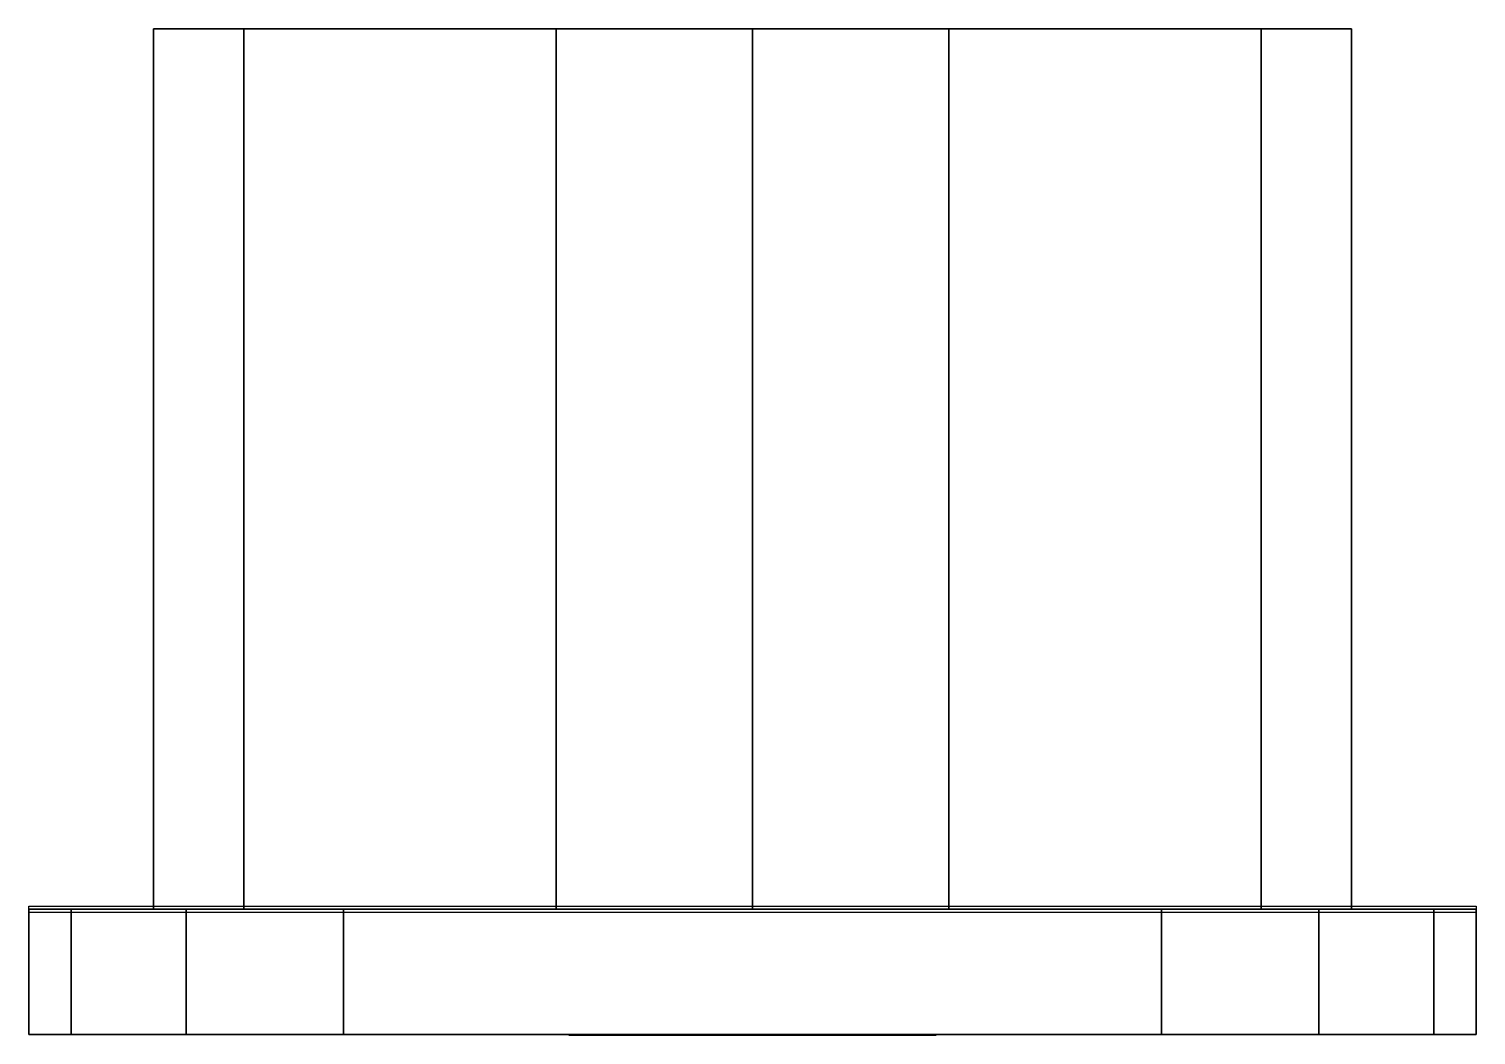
# Model space of a CAD drawing. Extents: x -11.5 to 11.5, y -2 to 14.
import ezdxf

# ---------------------------------------------------------------- set-up
doc = ezdxf.new("R2010")
doc.units = 0
for name, color, linetype in [('ACESSORIO', 7, 'CONTINUOUS'), ('ACESSORIO_DET', 28, 'CONTINUOUS'), ('CONTORNO', 2, 'CONTINUOUS')]:
    doc.layers.add(name, color=color, linetype=linetype)

msp = doc.modelspace()

# ---------------------------------------------------------------- linework, layer by layer
at = {"layer": 'ACESSORIO', "extrusion": (0, -1, 0)}
for p, q in [((0, 14, -9.5), (0, 14, 10)), ((-11.5, 0, -9.5), (11.5, 0, -9.5)), ((-11.5, 0, -9.5), (-11.5, 0, 6.5)), ((0, 0, 11.5), (-6.5, 0, 11.5)), ((0, 0, 11.5), (6.5, 0, 11.5)), ((11.5, 0), (11.5, 0, -9.5)), ((11.5, 0), (11.5, 0, 6.5)), ((-11.5, -1.99, -9.5), (11.5, -1.99, -9.5)), ((-11.5, -1.99, -9.5), (-11.5, -1.99, 6.5)), ((0, -1.99, 11.5), (-6.5, -1.99, 11.5)), ((0, -1.99, 11.5), (6.5, -1.99, 11.5)), ((11.5, -1.99), (11.5, -1.99, -9.5)), ((11.5, -1.99), (11.5, -1.99, 6.5))]:
    msp.add_line(p, q, dxfattribs=at)
at = {"layer": 'ACESSORIO', "extrusion": (0, 1, 0)}
for centre, start, end in [((6.5, 6.5), 0, 90), ((-6.5, 6.5), 90, 180), ((6.5, 6.5, -1.99), 0, 90), ((-6.5, 6.5, -1.99), 90, 180)]:
    msp.add_arc(centre, 5, start, end, dxfattribs=at)
at = {"layer": 'ACESSORIO'}
for points in [[(0, 14, 3.5), (-8.084, 14, 5.887), (-9.518, 14, -3.069), (0, 14, -3)], [(0, 14, -3), (-9.518, 14, -3.069), (-3.122, 14, -9.5), (0, 14, -9.5)], [(-9.518, 14, -3.069), (-8.084, 14, 5.887), (-8.084, 0, 5.887), (-9.518, 0, -3.069)], [(-3.122, 14, -9.5), (-9.518, 14, -3.069), (-9.518, 0, -3.069), (-3.122, 0, -9.5)], [(0, 14, 3.5), (0, 14, 10), (-8.084, 14, 5.887), (0, 14, 3.5)], [(-8.084, 14, 5.887), (0, 14, 10), (0, 0, 10), (-8.084, 0, 5.887)], [(-3.122, 0, -9.5), (3.122, 0, -9.5), (3.122, 14, -9.5), (-3.122, 14, -9.5)], [(3.122, 14, -9.5), (3.122, 0, -9.5), (-3.122, 0, -9.5), (-3.122, 14, -9.5)], [(9.518, 14, -3.069), (0, 14, -3), (0, 14, -9.5), (3.122, 14, -9.5)], [(8.084, 14, 5.887), (0, 14, 10), (0, 14, 3.5), (8.084, 14, 5.887)], [(8.084, 0, 5.887), (0, 0, 10), (0, 14, 10), (8.084, 14, 5.887)], [(8.084, 14, 5.887), (0, 14, 3.5), (0, 14, -3), (9.518, 14, -3.069)], [(3.122, 14, -9.5), (3.122, 0, -9.5), (9.518, 0, -3.069), (9.518, 14, -3.069)], [(9.518, 0, -3.069), (8.084, 0, 5.887), (8.084, 14, 5.887), (9.518, 14, -3.069)], [(11.5, 0, 6.5), (11.5, 0, -9.5), (-11.5, 0, -9.5), (-11.5, 0, 6.5)], [(-11.5, -1.99, -9.5), (-11.5, -1.99, 6.5), (-11.5, 0, 6.5), (-11.5, 0, -9.5)], [(-11.5, 0, -9.5), (-11.5, -1.99, -9.5), (11.5, -1.99, -9.5), (11.5, 0, -9.5)], [(-11.5, 0, 6.5), (-11.5, -1.99, 6.5), (-11.5, -1.99, -9.5), (-11.5, 0, -9.5)], [(-11.5, 0, 6.5), (-10.83, 0, 9), (-10.83, -1.99, 9), (-11.5, -1.99, 6.5)], [(11.5, 0, -9.5), (11.5, -1.99, -9.5), (-11.5, -1.99, -9.5), (-11.5, 0, -9.5)], [(11.5, 0, -9.5), (11.5, 0, 6.5), (-11.5, 0, 6.5), (-11.5, 0, -9.5)], [(11.5, 0, 6.5), (10.83, 0, 9), (-10.83, 0, 9), (-11.5, 0, 6.5)], [(-10.83, 0, 9), (-9, 0, 10.83), (-9, -1.99, 10.83), (-10.83, -1.99, 9)], [(10.83, 0, 9), (9, 0, 10.83), (-9, 0, 10.83), (-10.83, 0, 9)], [(-9, 0, 10.83), (-6.5, 0, 11.5), (-6.5, -1.99, 11.5), (-9, -1.99, 10.83)], [(9, 0, 10.83), (6.5, 0, 11.5), (-6.5, 0, 11.5), (-9, 0, 10.83)], [(6.5, -1.99, 11.5), (6.5, 0, 11.5), (-6.5, 0, 11.5), (-6.5, -1.99, 11.5)], [(6.5, 0, 11.5), (6.5, -1.99, 11.5), (-6.5, -1.99, 11.5), (-6.5, 0, 11.5)], [(9, -1.99, 10.83), (6.5, -1.99, 11.5), (6.5, 0, 11.5), (9, 0, 10.83)], [(10.83, -1.99, 9), (9, -1.99, 10.83), (9, 0, 10.83), (10.83, 0, 9)], [(11.5, -1.99, 6.5), (10.83, -1.99, 9), (10.83, 0, 9), (11.5, 0, 6.5)], [(11.5, 0, -9.5), (11.5, -1.99, -9.5), (11.5, -1.99, 6.5), (11.5, 0, 6.5)], [(11.5, -1.99, 6.5), (11.5, 0, 6.5), (11.5, 0, -9.5), (11.5, -1.99, -9.5)], [(11.5, -1.99, 6.5), (11.5, -1.99, -9.5), (-11.5, -1.99, -9.5), (-11.5, -1.99, 6.5)], [(-11.5, -1.99, -9.5), (-11.5, -1.99, 6.5), (11.5, -1.99, 6.5), (11.5, -1.99, -9.5)], [(-10.83, -1.99, 9), (10.83, -1.99, 9), (11.5, -1.99, 6.5), (-11.5, -1.99, 6.5)], [(-10.83, -1.99, 9), (-9, -1.99, 10.83), (9, -1.99, 10.83), (10.83, -1.99, 9)], [(-9, -1.99, 10.83), (-6.5, -1.99, 11.5), (6.5, -1.99, 11.5), (9, -1.99, 10.83)]]:
    msp.add_3dface(points, dxfattribs=at)
at = {"layer": 'ACESSORIO_DET'}
msp.add_3dface([(-2.92, -2, -9.5), (-2.92, -2, 1.408), (2.92, -2, 1.408), (2.92, -2, -9.5)], dxfattribs=at)
at = {"layer": 'CONTORNO'}
msp.add_lwpolyline([(-11.5, -0.05), (-11.5, 0.05), (11.5, 0.05), (11.5, -0.05), (-11.5, -0.05)], dxfattribs=at)

# ---------------------------------------------------------------- meshes
at = {"layer": 'ACESSORIO'}
mesh = msp.add_polymesh((2, 7), dxfattribs=at)
for k, corner in enumerate([(-3.122, 0, -9.5), (-9.518, 0, -3.069), (-8.084, 0, 5.887), (0, 0, 10), (8.084, 0, 5.887), (9.518, 0, -3.069), (3.122, 0, -9.5), (-3.122, 14, -9.5), (-9.518, 14, -3.069), (-8.084, 14, 5.887), (0, 14, 10), (8.084, 14, 5.887), (9.518, 14, -3.069), (3.122, 14, -9.5)]):
    mesh.set_mesh_vertex(divmod(k, 7), corner)
mesh = msp.add_polymesh((2, 4), dxfattribs=at)
for k, corner in enumerate([(0, 14, 10), (0, 14, 3.5), (0, 14, -3), (0, 14, -9.5), (0, 14, 10), (-8.084, 14, 5.887), (-9.518, 14, -3.069), (-3.122, 14, -9.5)]):
    mesh.set_mesh_vertex(divmod(k, 4), corner)
mesh = msp.add_polymesh((2, 4), dxfattribs=at)
for k, corner in enumerate([(0, 14, 10), (0, 14, 3.5), (0, 14, -3), (0, 14, -9.5), (0, 14, 10), (8.084, 14, 5.887), (9.518, 14, -3.069), (3.122, 14, -9.5)]):
    mesh.set_mesh_vertex(divmod(k, 4), corner)
mesh = msp.add_polymesh((2, 4), dxfattribs=at)
for k, corner in enumerate([(11.5, 0, 6.5), (10.83, 0, 9), (9, 0, 10.83), (6.5, 0, 11.5), (-11.5, 0, 6.5), (-10.83, 0, 9), (-9, 0, 10.83), (-6.5, 0, 11.5)]):
    mesh.set_mesh_vertex(divmod(k, 4), corner)
mesh = msp.add_polymesh((2, 4), dxfattribs=at)
for k, corner in enumerate([(-6.5, -1.99, 11.5), (-9, -1.99, 10.83), (-10.83, -1.99, 9), (-11.5, -1.99, 6.5), (-6.5, 0, 11.5), (-9, 0, 10.83), (-10.83, 0, 9), (-11.5, 0, 6.5)]):
    mesh.set_mesh_vertex(divmod(k, 4), corner)
mesh = msp.add_polymesh((2, 4), dxfattribs=at)
for k, corner in enumerate([(6.5, -1.99, 11.5), (9, -1.99, 10.83), (10.83, -1.99, 9), (11.5, -1.99, 6.5), (6.5, 0, 11.5), (9, 0, 10.83), (10.83, 0, 9), (11.5, 0, 6.5)]):
    mesh.set_mesh_vertex(divmod(k, 4), corner)
mesh = msp.add_polymesh((2, 4), dxfattribs=at)
for k, corner in enumerate([(11.5, -1.99, 6.5), (10.83, -1.99, 9), (9, -1.99, 10.83), (6.5, -1.99, 11.5), (-11.5, -1.99, 6.5), (-10.83, -1.99, 9), (-9, -1.99, 10.83), (-6.5, -1.99, 11.5)]):
    mesh.set_mesh_vertex(divmod(k, 4), corner)

doc.saveas('drawing.dxf')
